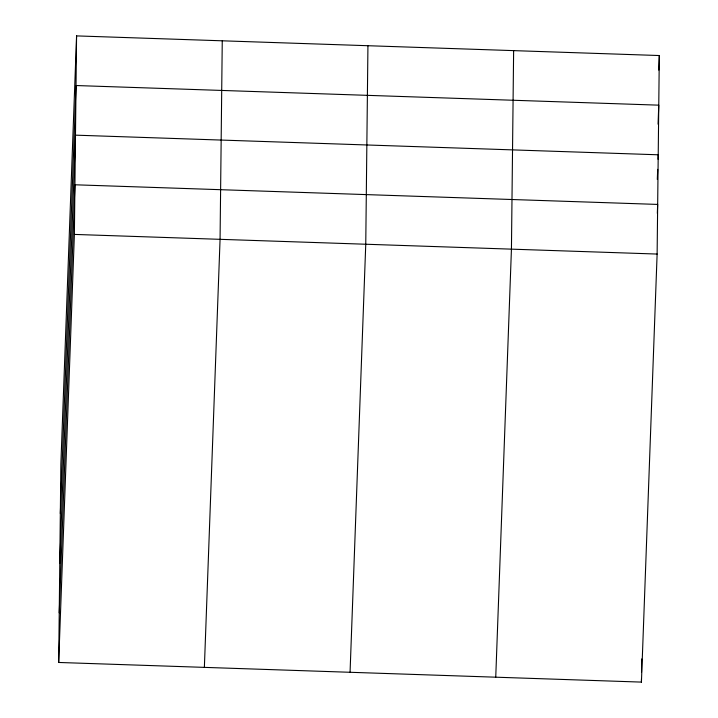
<?xml version="1.0" encoding="UTF-8"?>
<svg xmlns="http://www.w3.org/2000/svg" width="718" height="718" viewBox="0 0 718 718"><rect width="100%" height="100%" fill="white"/><g stroke="black" fill="none" stroke-linecap="round" stroke-linejoin="round"><path stroke-width="1.08" d="M58.688 662.463L60.877 463.945L76.575 35.9L659.312 55.537L657.123 254.055L641.425 682.1L58.688 662.463L74.385 234.418L76.575 35.9M222.257 40.809L220.067 239.327L204.37 667.372M367.939 45.719L365.758 244.237L350.061 672.281M513.63 50.628L511.44 249.146L495.743 677.191M641.425 682.1L641.461 678.788M641.533 672.174L641.686 658.936M60.33 513.576L76.027 85.532L658.765 105.16L658.065 124.214M59.782 563.208L75.48 135.155L658.218 154.792L658.056 159.279M59.235 612.84L74.932 184.786L657.67 204.424L657.338 213.39M658.774 70.104L659.312 55.537M657.311 179.446L657.679 169.358M74.385 234.418L657.123 254.055"/></g></svg>
